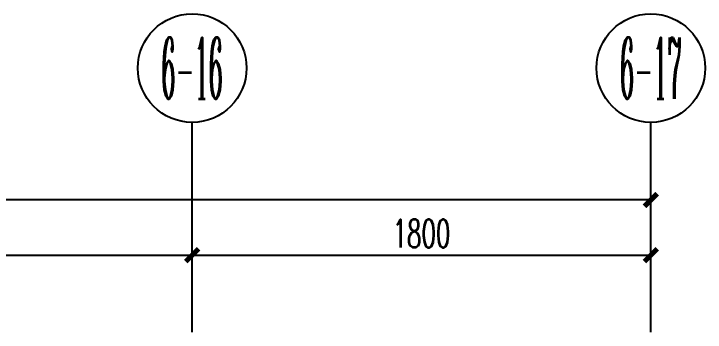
# Model space of a CAD drawing. Extents: x 184967 to 628822, y -100826 to 121332.
# Drawn here: x 210267 to 212981, y -14730 to -13478 of the extents above; entities that cross this region are included whole.
import ezdxf
from ezdxf.enums import TextEntityAlignment as Align

# ---------------------------------------------------------------- set-up
doc = ezdxf.new("R2010")
doc.units = 0
doc.header["$MEASUREMENT"] = 0
doc.layers.add('AXIS_TEXT', color=7, linetype='Continuous')
doc.layers.add('PUB_DIM', color=3, linetype='Continuous')
doc.styles.add('_TCH_AXIS', font='COMPLEX', dxfattribs={"bigfont": 'GBCBIG'})
doc.styles.add('COMPLEX', font='COMPLEX')
doc.styles.add('尺寸标注', font='txt.shx', dxfattribs={"width": 0.6, "height": 110})
doc.dimstyles.new('1-50', dxfattribs={"dimscale": 50, "dimtxt": 110, "dimasz": 1, "dimexe": 2, "dimexo": 2, "dimgap": 0.6, "dimtad": 1, "dimdec": 0, "dimrnd": 5, "dimtxsty": '尺寸标注', "dimblk": 'ARCHTICK', "dimcen": 2.5, "dimclrd": 251, "dimclre": 251, "dimclrt": 50, "dimadec": 0, "dimazin": 0, "dimtfac": 1, "dimtdec": 0, "dimtix": 1, "dimtmove": 2, "dimatfit": 3, "dimldrblk": 'DOT', "dimfxl": 0, "dimarcsym": 0})

# ---------------------------------------------------------------- blocks, each defined once
blk = doc.blocks.new('_AXISO')
blk.add_circle((0, 0), 0.5)
at = {"layer": 'AXIS_TEXT', "style": 'COMPLEX', "width": 1.041667}
blk.add_attdef('A', text='', height=0.56, dxfattribs=at).set_placement((-0.25, -0.28), (0.25, -0.28), align=Align.FIT)
blk = doc.blocks.new('_ArchTick')
at = {"color": 0, "linetype": 'ByBlock', "const_width": 0.4}
blk.add_lwpolyline([(-0.5, -0.5), (0.5, 0.5)], dxfattribs=at)
blk = doc.blocks.new('*D247')
at = {"layer": 'Defpoints', "color": 0, "linetype": 'ByBlock', "transparency": 16777216}
for p in [(210967.2, -14427), (207967.2, -14729.9), (210967.2, -14729.9)]:
    blk.add_point(p, dxfattribs=at)
at = {"layer": 'PUB_DIM', "color": 251, "lineweight": -2, "transparency": 16777216}
for p, q in [((207967.2, -14629.9), (207967.2, -14327)), ((210967.2, -14629.9), (210967.2, -14327)), ((207967.2, -14427), (210967.2, -14427))]:
    blk.add_line(p, q, dxfattribs=at)
at = {"layer": 'PUB_DIM', "color": 251, "linetype": 'ByBlock', "lineweight": -2, "transparency": 16777216, "xscale": 50, "yscale": 50, "zscale": 50, "rotation": 180}
blk.add_blockref('_ArchTick', (207967.2, -14427), dxfattribs=at)
at = {"layer": 'PUB_DIM', "color": 251, "linetype": 'ByBlock', "lineweight": -2, "transparency": 16777216, "xscale": 50, "yscale": 50, "zscale": 50}
blk.add_blockref('_ArchTick', (210967.2, -14427), dxfattribs=at)
at = {"layer": 'PUB_DIM', "color": 50, "linetype": 'ByBlock', "transparency": 16777216, "insert": (209467.2, -14342), "char_height": 110, "attachment_point": 5, "style": '尺寸标注'}
blk.add_mtext('3000', dxfattribs=at)
blk = doc.blocks.new('_Dot')
at = {"color": 0, "linetype": 'ByBlock', "lineweight": -2}
blk.add_line((-0.5, 0), (-1, 0), dxfattribs=at)
at = {"color": 0, "linetype": 'ByBlock', "const_width": 0.5}
blk.add_lwpolyline([(-0.25, 0, 1), (0.25, 0, 1)], format="xyb", close=True, dxfattribs=at)
blk = doc.blocks.new('*D248')
at = {"layer": 'Defpoints', "color": 0, "linetype": 'ByBlock', "transparency": 16777216}
for p in [(212767.2, -14427), (210967.2, -14729.9), (212767.2, -14729.9)]:
    blk.add_point(p, dxfattribs=at)
at = {"layer": 'PUB_DIM', "color": 251, "lineweight": -2, "transparency": 16777216}
for p, q in [((210967.2, -14629.9), (210967.2, -14327)), ((212767.2, -14629.9), (212767.2, -14327)), ((210967.2, -14427), (212767.2, -14427))]:
    blk.add_line(p, q, dxfattribs=at)
at = {"layer": 'PUB_DIM', "color": 251, "linetype": 'ByBlock', "lineweight": -2, "transparency": 16777216, "xscale": 50, "yscale": 50, "zscale": 50, "rotation": 180}
blk.add_blockref('_ArchTick', (210967.2, -14427), dxfattribs=at)
at = {"layer": 'PUB_DIM', "color": 251, "linetype": 'ByBlock', "lineweight": -2, "transparency": 16777216, "xscale": 50, "yscale": 50, "zscale": 50}
blk.add_blockref('_ArchTick', (212767.2, -14427), dxfattribs=at)
at = {"layer": 'PUB_DIM', "color": 50, "linetype": 'ByBlock', "transparency": 16777216, "insert": (211867.2, -14342), "char_height": 110, "attachment_point": 5, "style": '尺寸标注'}
blk.add_mtext('1800', dxfattribs=at)
blk = doc.blocks.new('*D249')
at = {"layer": 'Defpoints', "color": 0, "linetype": 'ByBlock', "transparency": 16777216}
for p in [(200267.2, -14210), (200267.2, -14729.9), (212767.2, -14729.9)]:
    blk.add_point(p, dxfattribs=at)
at = {"layer": 'PUB_DIM', "color": 251, "lineweight": -2, "transparency": 16777216}
for p, q in [((200267.2, -14460), (200267.2, -14110)), ((212767.2, -14460), (212767.2, -14110)), ((212767.2, -14210), (200267.2, -14210))]:
    blk.add_line(p, q, dxfattribs=at)
at = {"layer": 'PUB_DIM', "color": 251, "linetype": 'ByBlock', "lineweight": -2, "transparency": 16777216, "xscale": 50, "yscale": 50, "zscale": 50, "rotation": 180}
blk.add_blockref('_ArchTick', (200267.2, -14210), dxfattribs=at)
at = {"layer": 'PUB_DIM', "color": 251, "linetype": 'ByBlock', "lineweight": -2, "transparency": 16777216, "xscale": 50, "yscale": 50, "zscale": 50}
blk.add_blockref('_ArchTick', (212767.2, -14210), dxfattribs=at)
at = {"layer": 'PUB_DIM', "color": 50, "linetype": 'ByBlock', "transparency": 16777216, "insert": (206517.2, -14125), "char_height": 110, "attachment_point": 5, "style": '尺寸标注'}
blk.add_mtext('12500', dxfattribs=at)

msp = doc.modelspace()

# ---------------------------------------------------------------- linework, layer by layer
at = {"layer": 'PUB_DIM', "color": 47}
for p, q in [((210967.2, -14729.9), (210967.2, -13905)), ((212767.2, -14729.9), (212767.2, -13905))]:
    msp.add_line(p, q, dxfattribs=at)

# ---------------------------------------------------------------- block references
at = {"layer": 'PUB_DIM'}
ref = msp.add_blockref('_AXISO', (210967.2, -13691.7), dxfattribs=dict(at, xscale=426.6560000000001, yscale=426.6560000000001, zscale=426.6560000000001))
ref.add_attrib('A', '6-16', dxfattribs={"layer": 'AXIS_TEXT', "height": 241.35, "style": '_TCH_AXIS', "width": 0.28}).set_placement((210846.6, -13812.3), (211087.9, -13812.3), align=Align.FIT)
ref = msp.add_blockref('_AXISO', (212767.2, -13691.7), dxfattribs=dict(at, xscale=426.6560000000001, yscale=426.6560000000001, zscale=426.6560000000001))
ref.add_attrib('A', '6-17', dxfattribs={"layer": 'AXIS_TEXT', "height": 241.35, "style": '_TCH_AXIS', "width": 0.28}).set_placement((212646.6, -13812.3), (212887.9, -13812.3), align=Align.FIT)

# ---------------------------------------------------------------- dimensions: what is measured, and where the dimension line sits
at = {"layer": 'PUB_DIM', "linetype": 'ByBlock'}
for base, p1, p2, picture, middle in [((200267.2, -14210), (212767.2, -14729.9), (200267.2, -14729.9), '*D249', (206517.2, -14125)), ((210967.2, -14427), (207967.2, -14729.9), (210967.2, -14729.9), '*D247', (209467.2, -14342)), ((212767.2, -14427), (210967.2, -14729.9), (212767.2, -14729.9), '*D248', (211867.2, -14342))]:
    dim = msp.add_linear_dim(base=base, p1=p1, p2=p2, dimstyle='1-50', override={"dimfxl": 5, "dimfxlon": 1}, dxfattribs=at)
    dim.commit()
    dim.dimension.update_dxf_attribs({"geometry": picture, "text_midpoint": middle})

doc.saveas('drawing.dxf')
